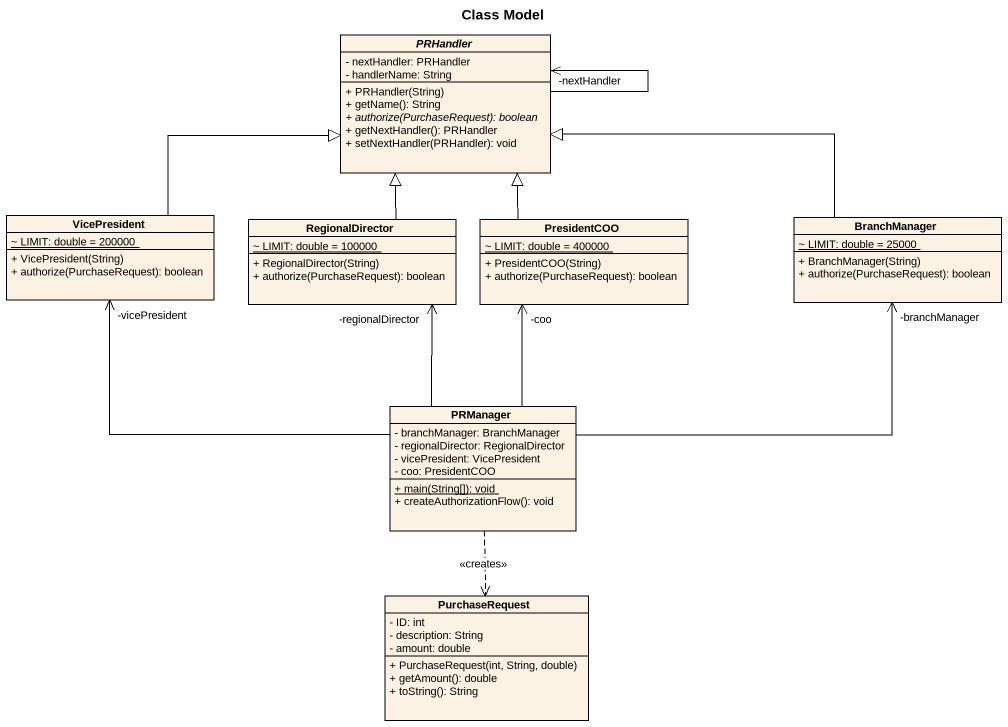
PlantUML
@startuml
title Class Model
hide circle
hide empty members
skinparam classAttributeIconSize 0
abstract class PRHandler {
  - nextHandler: PRHandler
  - handlerName: String
  + PRHandler(String)
  + getName(): String
  {abstract} + authorize(PurchaseRequest): boolean
  + getNextHandler(): PRHandler
  + setNextHandler(PRHandler): void
}
class VicePresident {
  {static} ~ LIMIT: double = 200000
  + VicePresident(String)
  + authorize(PurchaseRequest): boolean
}
class RegionalDirector {
  {static} ~ LIMIT: double = 100000
  + RegionalDirector(String)
  + authorize(PurchaseRequest): boolean
}
class PresidentCOO {
  {static} ~ LIMIT: double = 400000
  + PresidentCOO(String)
  + authorize(PurchaseRequest): boolean
}
class BranchManager {
  {static} ~ LIMIT: double = 25000
  + BranchManager(String)
  + authorize(PurchaseRequest): boolean
}
class PRManager {
  - branchManager: BranchManager
  - regionalDirector: RegionalDirector
  - vicePresident: VicePresident
  - coo: PresidentCOO
  {static} + main(String[]): void
  + createAuthorizationFlow(): void
}
class PurchaseRequest {
  - ID: int
  - description: String
  - amount: double
  + PurchaseRequest(int, String, double)
  + getAmount(): double
  + toString(): String
}
PRHandler "-nextHandler" --> PRHandler
VicePresident -right-|> PRHandler
RegionalDirector -up-|> PRHandler
PresidentCOO -up-|> PRHandler
BranchManager -left-|> PRHandler
PRManager -left-> "-vicePresident" VicePresident
PRManager -up-> "-regionalDirector" RegionalDirector
PRManager -up-> "-coo" PresidentCOO
PRManager -right-> "-branchManager" BranchManager
PRManager ..> PurchaseRequest : <<creates>>
@enduml
